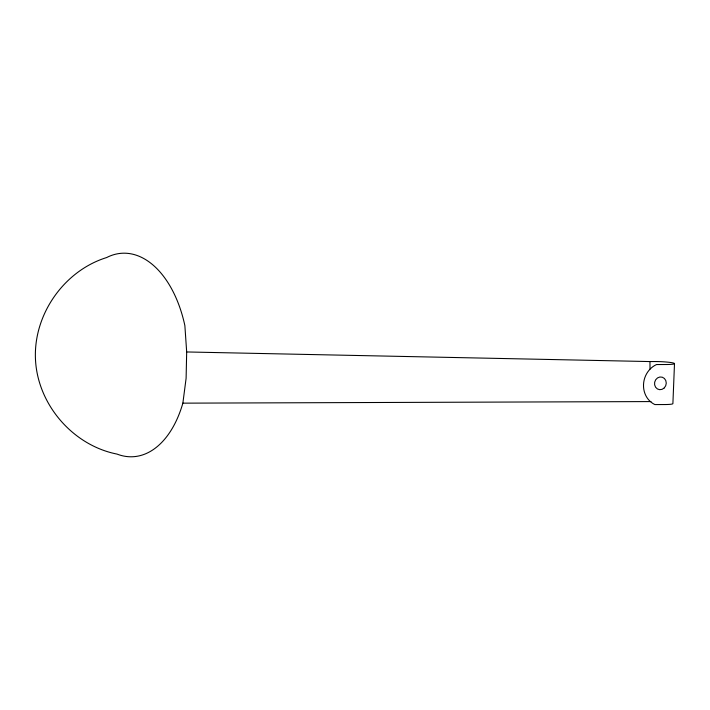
<?xml version="1.0" encoding="UTF-8"?>
<svg xmlns="http://www.w3.org/2000/svg" width="710" height="710" viewBox="0 0 710 710"><rect width="100%" height="100%" fill="white"/><g stroke="black" fill="none" stroke-linecap="round" stroke-linejoin="round"><path stroke-width="1.06" d="M650.032 369.058L649.943 361.567L186.677 351.956L184.875 325.642A101.885 60.829 87 0 0 106.686 257.535C63.82 270.812 33.086 314.947 35.5 359.846C37.816 404.736 73.006 445.436 117.035 454.089A101.885 60.829 87 0 0 182.869 403.156L650.963 401.576M186.677 351.956L186.109 378.297L182.869 403.156M674.5 363.627L672.894 403.644A14.138 1.376 2.3 0 1 665.563 404.54L654.904 404.576A21.85 19.862 -75.4 0 1 643.517 384.598A21.85 19.862 -75.4 0 1 656.51 364.549L667.169 364.514A14.138 1.376 2.3 0 0 672.76 362.863A14.138 1.376 2.3 0 0 653.582 361.55L649.943 361.567M664.249 387.935A6.408 5.831 -75.4 0 0 662.288 377.205A6.408 5.831 -75.4 0 0 654.638 384.855A6.408 5.831 -75.4 0 0 664.249 387.935"/></g></svg>
